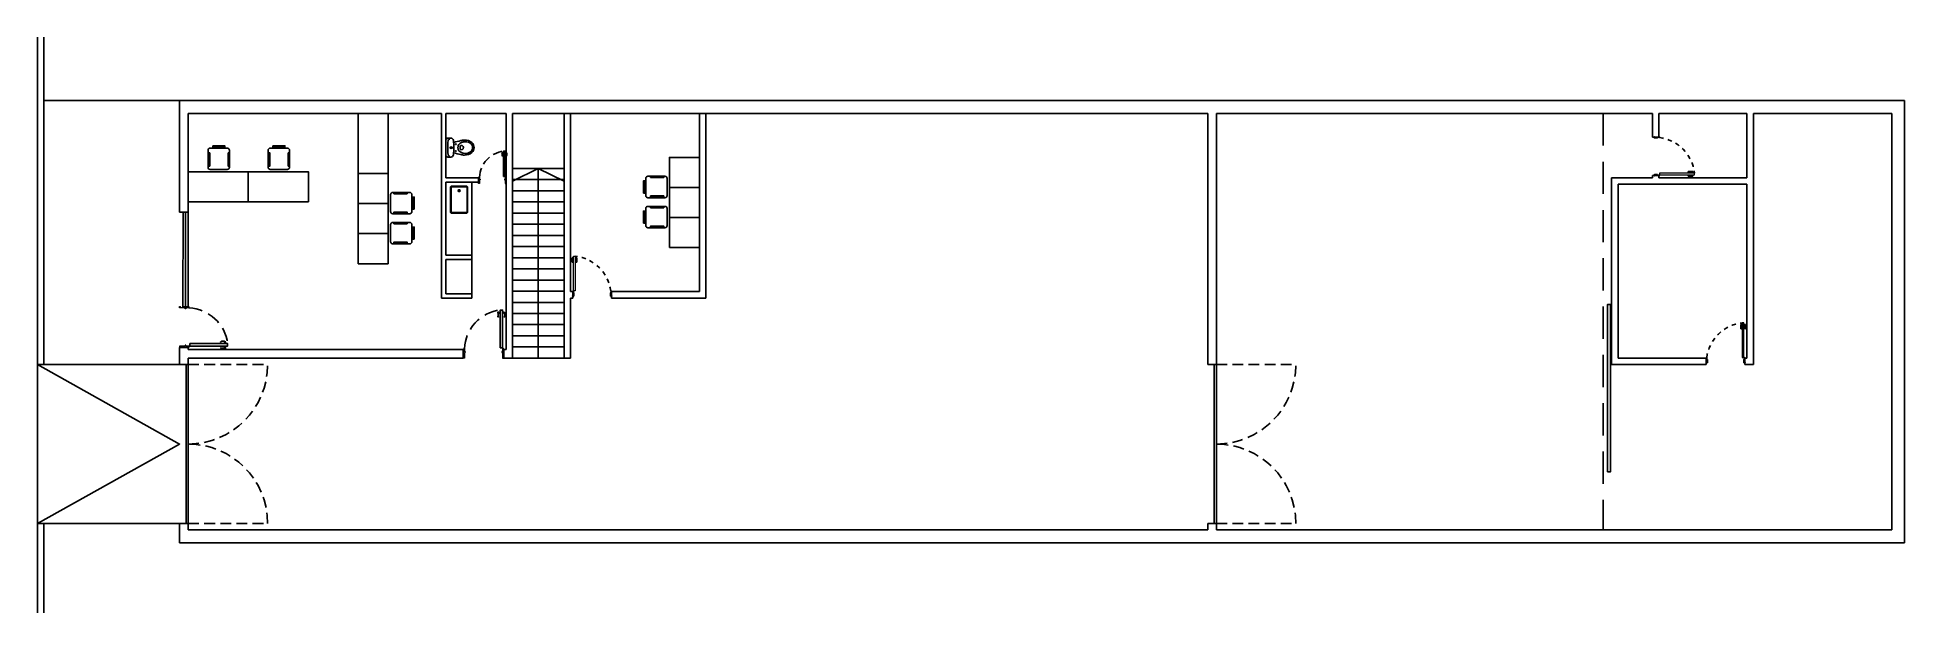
# Model space of a CAD drawing. Header units: millimetres. Extents: x 52.1 to 95.5, y 98.8 to 112.2.
import ezdxf

# ---------------------------------------------------------------- set-up
doc = ezdxf.new("R2010")
doc.units = ezdxf.units.MM
doc.linetypes.add('HIDDEN', pattern=[0.375, 0.25, -0.125])
for name, color, linetype in [('00-MURO', 1, 'Continuous'), ('03-PROYECCIONES', 252, 'HIDDEN'), ('04-CARPINTERIAS', 3, 'Continuous'), ('05-ESCALERA', 251, 'Continuous'), ('1-PB-SANT-ARTF', 252, 'Continuous'), ('Mobiliario', 251, 'Continuous'), ('Referencias - Matafuegos', 7, 'Continuous'), ('sanitarios', 252, 'Continuous')]:
    doc.layers.add(name, color=color, linetype=linetype)
doc.layers.add('OCASA_TODAS_r08$0$CARP-HERRAJES', color=9, linetype='Continuous', lineweight=15)
doc.layers.add('OCASA_TODAS_r08$0$CARP-MARCO', color=3, linetype='Continuous', lineweight=20)

# ---------------------------------------------------------------- blocks, each defined once
blk = doc.blocks.new('OCASA_TODAS_r08$0$P14 14')
at = {"extrusion": (1.67932e-05, 6.2673e-05, 1), "elevation": -0.001837}
blk.add_lwpolyline([(-21.204706, -23.509385), (-21.204706, -24.205028), (-21.1602, -24.205028), (-21.1602, -23.509385)], close=True, dxfattribs=at)
at = {"layer": '03-PROYECCIONES'}
blk.add_arc((-21.113856, -23.463412, -0.000123), 0.74716, 182.383766, 263.015925, dxfattribs=at)
at = {"layer": 'OCASA_TODAS_r08$0$CARP-HERRAJES', "extrusion": (1.67932e-05, 6.2673e-05, 1)}
for p, q in [((-21.247938, -24.146459, 0.000046), (-21.247938, -24.093511, 0.000043)), ((-21.247938, -24.146459, 0.000046), (-21.246979, -24.163857, 0.000047)), ((-21.230468, -24.164323, 0.000047), (-21.245163, -24.165142, 0.000047)), ((-21.230132, -24.146833, 0.000046), (-21.21806, -24.145926, 0.000045)), ((-21.230132, -24.164323, 0.000047), (-21.230132, -24.146833, 0.000046)), ((-21.230132, -24.164323, 0.000047), (-21.21806, -24.16523, 0.000047)), ((-21.21806, -24.167354, 0.000047), (-21.21806, -24.143802, 0.000045)), ((-21.216658, -24.1424, 0.000045), (-21.204706, -24.1424, 0.000045)), ((-21.216658, -24.168756, 0.000047), (-21.204706, -24.168756, 0.000047)), ((-21.204706, -24.168756, 0.000047), (-21.204706, -24.1424, 0.000045)), ((-21.148248, -24.1424, 0.000044), (-21.1602, -24.1424, 0.000044)), ((-21.1602, -24.168756, 0.000046), (-21.1602, -24.1424, 0.000044)), ((-21.148248, -24.168756, 0.000046), (-21.1602, -24.168756, 0.000046)), ((-21.146846, -24.167354, 0.000046), (-21.146846, -24.143802, 0.000044)), ((-21.134774, -24.146833, 0.000044), (-21.146846, -24.145926, 0.000044)), ((-21.134774, -24.164323, 0.000045), (-21.146846, -24.16523, 0.000045)), ((-21.134774, -24.164323, 0.000045), (-21.134774, -24.146833, 0.000044)), ((-21.134439, -24.164323, 0.000045), (-21.119743, -24.165142, 0.000045)), ((-21.116968, -24.146459, 0.000044), (-21.117927, -24.163857, 0.000045)), ((-21.116968, -24.146459, 0.000044), (-21.116968, -24.093511, 0.00004))]:
    blk.add_line(p, q, dxfattribs=at)
at = {"layer": 'OCASA_TODAS_r08$0$CARP-HERRAJES', "extrusion": (1.67932e-05, 6.2673e-05, 1), "elevation": -0.001824}
for points in [[(-21.242215, -24.135781), (-21.242215, -24.093511)], [(-21.122691, -24.135781), (-21.122691, -24.093511)]]:
    blk.add_lwpolyline(points, dxfattribs=at)
at = {"layer": 'OCASA_TODAS_r08$0$CARP-HERRAJES', "extrusion": (1.67932e-05, 6.2673e-05, 1)}
for centre, radius, start, end in [((-21.216689, -24.094466, -0.001824), 0.031264, 137.389588, 178.250158), ((-21.245579, -24.163803, -0.001824), 0.001402, 182.185883, 287.237894), ((-21.21662, -24.094509, -0.001824), 0.02562, 137.415505, 177.482987), ((-21.230991, -24.13562, -0.001824), 0.011225, 180.822772, 272.671199), ((-21.237471, -24.075105, -0.001824), 0.002867, 313.848385, 140.982624), ((-21.216658, -24.143802, -0.001824), 0.001402, 89.999987, 179.999987), ((-21.216658, -24.167354, -0.001824), 0.001402, 179.999987, 269.999987), ((-21.148248, -24.143802, -0.001824), 0.001402, 359.999987, 89.999987), ((-21.148248, -24.167354, -0.001824), 0.001402, 269.999987, 359.999987), ((-21.133915, -24.13562, -0.001824), 0.011225, 267.328776, 359.177203), ((-21.127436, -24.075105, -0.001824), 0.002867, 39.01735, 226.151589), ((-21.148286, -24.09451, -0.001824), 0.02562, 2.516987, 42.584469), ((-21.148217, -24.094466, -0.001824), 0.031264, 1.749816, 42.610387), ((-21.119328, -24.163803, -0.001824), 0.001402, 252.76208, 357.814091)]:
    blk.add_arc(centre, radius, start, end, dxfattribs=at)
at = {"layer": 'OCASA_TODAS_r08$0$CARP-MARCO'}
for p, q in [((-21.86037, -23.321288, -0.000008), (-21.88537, -23.321288, -0.000008)), ((-21.88537, -23.321288, -0.000008), (-21.88537, -23.336288, -0.000008)), ((-21.88537, -23.321288, -0.000008), (-21.88537, -23.337888, -0.000008)), ((-21.86197, -23.322888, -0.000008), (-21.88377, -23.322888, -0.000008)), ((-21.88377, -23.322888, -0.000008), (-21.88377, -23.336288, -0.000008)), ((-21.88377, -23.322888, -0.000008), (-21.88377, -23.337888, -0.000008)), ((-21.86197, -23.426088, -0.000008), (-21.86197, -23.322888, -0.000008)), ((-21.86037, -23.424488, -0.000008), (-21.86037, -23.321288, -0.000008)), ((-21.16037, -23.424488, -0.000008), (-21.16037, -23.321288, -0.000008)), ((-21.16037, -23.321288, -0.000008), (-21.13537, -23.321288, -0.000008)), ((-21.15877, -23.426088, -0.000008), (-21.15877, -23.322888, -0.000008)), ((-21.15877, -23.322888, -0.000008), (-21.13697, -23.322888, -0.000008)), ((-21.13697, -23.322888, -0.000008), (-21.13697, -23.336288, -0.000008)), ((-21.13697, -23.322888, -0.000008), (-21.13697, -23.337888, -0.000008)), ((-21.13537, -23.321288, -0.000008), (-21.13537, -23.336288, -0.000008)), ((-21.13537, -23.321288, -0.000008), (-21.13537, -23.337888, -0.000008)), ((-21.88377, -23.337888, -0.000008), (-21.88537, -23.337888, -0.000008)), ((-21.88537, -23.494488, -0.000008), (-21.88537, -23.477888, -0.000008)), ((-21.88377, -23.477888, -0.000008), (-21.88537, -23.477888, -0.000008)), ((-21.88537, -23.494488, -0.000008), (-21.88537, -23.479488, -0.000008)), ((-21.88537, -23.494488, -0.000008), (-21.86037, -23.494488, -0.000008)), ((-21.88377, -23.492888, -0.000008), (-21.88377, -23.477888, -0.000008)), ((-21.88377, -23.492888, -0.000008), (-21.88377, -23.479488, -0.000008)), ((-21.88377, -23.492888, -0.000008), (-21.86197, -23.492888, -0.000008)), ((-21.84697, -23.426088, -0.000008), (-21.86197, -23.426088, -0.000008)), ((-21.86197, -23.492888, -0.000008), (-21.86197, -23.437888, -0.000008)), ((-21.86197, -23.437888, -0.000008), (-21.84697, -23.437888, -0.000008)), ((-21.84537, -23.424488, -0.000008), (-21.86037, -23.424488, -0.000008)), ((-21.86037, -23.494488, -0.000008), (-21.86037, -23.439488, -0.000008)), ((-21.86037, -23.439488, -0.000008), (-21.84537, -23.439488, -0.000008)), ((-21.84697, -23.437888, -0.000008), (-21.84697, -23.426088, -0.000008)), ((-21.84537, -23.439488, -0.000008), (-21.84537, -23.424488, -0.000008)), ((-21.17537, -23.439488, -0.000008), (-21.17537, -23.424488, -0.000008)), ((-21.17537, -23.424488, -0.000008), (-21.16037, -23.424488, -0.000008)), ((-21.16037, -23.439488, -0.000008), (-21.17537, -23.439488, -0.000008)), ((-21.17377, -23.437888, -0.000008), (-21.17377, -23.426088, -0.000008)), ((-21.17377, -23.426088, -0.000008), (-21.15877, -23.426088, -0.000008)), ((-21.15877, -23.437888, -0.000008), (-21.17377, -23.437888, -0.000008)), ((-21.16037, -23.494488, -0.000008), (-21.16037, -23.439488, -0.000008)), ((-21.13537, -23.494488, -0.000008), (-21.16037, -23.494488, -0.000008)), ((-21.15877, -23.492888, -0.000008), (-21.15877, -23.437888, -0.000008)), ((-21.13697, -23.492888, -0.000008), (-21.15877, -23.492888, -0.000008)), ((-21.13697, -23.337888, -0.000008), (-21.13537, -23.337888, -0.000008)), ((-21.13697, -23.492888, -0.000008), (-21.13697, -23.477888, -0.000008)), ((-21.13697, -23.477888, -0.000008), (-21.13537, -23.477888, -0.000008)), ((-21.13697, -23.492888, -0.000008), (-21.13697, -23.479488, -0.000008)), ((-21.13537, -23.494488, -0.000008), (-21.13537, -23.477888, -0.000008)), ((-21.13537, -23.494488, -0.000008), (-21.13537, -23.479488, -0.000008))]:
    blk.add_line(p, q, dxfattribs=at)
blk.add_circle((-21.153754, -23.501298, -0.000008), 0.006, dxfattribs=at)
blk = doc.blocks.new('A$C347B20F1')
for points in [[(175.143718, 166.070149, -0.029649), (185, 0, -0.029649), (175.143718, -166.070149, -0.379899), (111.593007, -222.5), (40, -222.5, -0.414214), (0, -182.5), (0, 0), (0, 182.5, -0.414214), (40, 222.5), (111.593007, 222.5, -0.379899)], [(281.067095, -19.570784, -0.027242), (280, 0, -0.027242), (281.067095, 19.570784, -0.250976), (342.787675, 109.645242, -0.068976), (407.495095, 132.573447, -0.179639), (556.101624, 109.705189, -0.272087), (620.573234, 0, -0.272087), (556.101624, -109.705189, -0.179639), (407.495095, -132.573447, -0.068976), (342.787675, -109.645242, -0.250976)], [(332.824365, 34.427809, -0.283637), (348.027657, 48.91635, -1.233806), (348.027657, -48.91635, -0.283637), (332.824365, -34.427809, -0.129065)]]:
    blk.add_lwpolyline(points, format="xyb", close=True)
for points in [[(88.738566, -199.5, -0.382504), (48.977979, -163.869863, -0.027373), (40, 0, -0.027373), (48.977979, 163.869863, -0.382504), (88.738566, 199.5, -0.382504)], [(179.654454, 122.399834, -0.017322), (348, 163.000004, -0.034533), (429.906363, 175.000004, -0.180901), (602.96307, 118.084611, -0.210568), (655, 0, -0.210568), (602.96307, -118.084611, -0.180901), (429.906363, -175.000004, -0.034533), (348, -163.000004, -0.017322), (179.654454, -122.399834, -0.017322)]]:
    blk.add_lwpolyline(points, format="xyb")
for centre, radius in [((120.061489, -2.975691), 15), ((122, 0), 13.5), ((122, 0), 13.5), ((230, 80), 7.5), ((230, -80), 7.5)]:
    blk.add_circle(centre, radius)
for centre, radius, start, end in [((120.061489, -2.975691), 25, 120, 240), ((120.061489, -2.975691), 25, 300, 60), ((230, 80), 7.5, 102.400197, 257.599803), ((230, -80), 7.5, 102.400197, 257.599803)]:
    blk.add_arc(centre, radius, start, end)
blk = doc.blocks.new('IRI-OCASA-Layout R 9$0$OCA_SILLA')
at = {"linetype": 'Continuous'}
for p, q in [((0.0549, 0.05), (0.0549, 0.4483)), ((0.1049, 0.4983), (0.5023, 0.4983)), ((0.5523, 0.4483), (0.5523, 0.05)), ((0.5023, 0), (0.1049, 0))]:
    blk.add_line(p, q, dxfattribs=at)
for points in [[(0.1654, 0.4663), (0.1654, 0.4876), (0.4749, 0.4876), (0.4749, 0.4663)], [(0, 0.1087), (0, 0.3889), (0.0427, 0.3889), (0.0427, 0.1087)], [(0.1681, 0.0207), (0.1681, 0.0394), (0.4749, 0.0394), (0.4749, 0.0207)]]:
    blk.add_lwpolyline(points, close=True, dxfattribs=at)
for centre, start, end in [((0.1049, 0.4483), 90, 180), ((0.5023, 0.4483), 0, 90), ((0.1049, 0.05), 180, 270), ((0.5023, 0.05), 270, 0)]:
    blk.add_arc(centre, 0.05, start, end, dxfattribs=at)
blk = doc.blocks.new('Escritorio_1.40x0.70')
at = {"layer": 'Mobiliario'}
blk.add_lwpolyline([(0, 0), (-0.7, 0), (-0.7, -1.4), (0, -1.4)], close=True, dxfattribs=at)
at = {"layer": 'Mobiliario', "rotation": 180}
blk.add_blockref('IRI-OCASA-Layout R 9$0$OCA_SILLA', (0.605839, -0.46192), dxfattribs=at)
blk = doc.blocks.new('A$C49CE79F2')
at = {"layer": '04-CARPINTERIAS', "lineweight": 9}
for p, q in [((-60, 907.981707, 7.994941), (-60, 887.981707, 7.994941)), ((-60, 907.981707, 7.994941), (-60, 887.981707, 7.994941)), ((-60, 907.981707, 7.994941), (-60, 887.981707, 7.994941)), ((-60, 907.981707, 7.994941), (-60, 887.981707, 7.994941)), ((-60, 887.981707, 7.994941), (-20, 887.981707, 7.994941)), ((-60, 887.981707, 7.994941), (-20, 887.981707, 7.994941)), ((-60, 887.981707, 7.994941), (-20, 887.981707, 7.994941)), ((-60, 887.981707, 7.994941), (-20, 887.981707, 7.994941)), ((-55, 912.981707, 7.994941), (-50, 912.981707, 7.994941)), ((-55, 912.981707, 7.994941), (-50, 912.981707, 7.994941)), ((-50, 902.981707, 7.994941), (0, 902.981707, 7.994941)), ((-50, 902.981707, 7.994941), (0, 902.981707, 7.994941)), ((-50, 902.981707, 7.994941), (0, 902.981707, 7.994941)), ((-50, 902.981707, 7.994941), (0, 902.981707, 7.994941)), ((-50, 902.981707, 7.994941), (0, 902.981707, 7.994941)), ((-50, 902.981707, 7.994941), (0, 902.981707, 7.994941)), ((-50, 902.981707, 7.994941), (0, 902.981707, 7.994941)), ((-50, 902.981707, 7.994941), (0, 902.981707, 7.994941)), ((-50, 902.981707, 7.994941), (0, 902.981707, 7.994941)), ((-50, 902.981707, 7.994941), (0, 902.981707, 7.994941)), ((-50, 902.981707, 7.994941), (0, 902.981707, 7.994941)), ((-50, 902.981707, 7.994941), (50, 902.981707, 7.994941)), ((-20, 887.981707, 7.994941), (-20, 872.981707, 7.994941)), ((-20, 887.981707, 7.994941), (-20, 872.981707, 7.994941)), ((-20, 887.981707, 7.994941), (-20, 872.981707, 7.994941)), ((-20, 887.981707, 7.994941), (-20, 872.981707, 7.994941)), ((-20, 872.981707, 7.994941), (5, 872.981707, 7.994941)), ((-20, 872.981707, 7.994941), (5, 872.981707, 7.994941)), ((-20, 872.981707, 7.994941), (5, 872.981707, 7.994941)), ((-20, 872.981707, 7.994941), (55, 872.981707, 7.994941)), ((50, 912.981707, 7.994941), (55, 912.981707, 7.994941)), ((50, 912.981707, 7.994941), (55, 912.981707, 7.994941)), ((60, 907.981707, 7.994941), (60, 877.981707, 7.994941)), ((60, 907.981707, 7.994941), (60, 877.981707, 7.994941)), ((60, 907.981707, 7.994941), (60, 877.981707, 7.994941)), ((60, 907.981707, 7.994941), (60, 877.981707, 7.994941)), ((-874.982858, 20.285966), (-874.982858, 60.285966)), ((-874.982858, 60.285966), (-65, 60)), ((-874.982858, 20.285966), (-874.982858, 60.285966)), ((-874.982858, 60.285966), (-65, 60)), ((-874.982858, 20.285966), (-874.982858, 60.285966)), ((-874.982858, 60.285966), (-65, 60)), ((-874.982858, 20.285966), (-874.982858, 60.285966)), ((-874.982858, 60.285966), (-65, 60)), ((-65, 20), (-874.982858, 20.285966)), ((-65, 20), (-874.982858, 20.285966)), ((-65, 20), (-874.982858, 20.285966)), ((-65, 20), (-874.982858, 20.285966)), ((-65, 60), (-65, 20)), ((-65, 60), (-65, 20)), ((-65, 60), (-65, 20)), ((-65, 60), (-65, 20)), ((-60, 15), (-20, 15)), ((-60, -5), (-60, 15)), ((-60, 15), (-20, 15)), ((-60, -5), (-60, 15)), ((-60, 15), (-20, 15)), ((-60, -5), (-60, 15)), ((-60, 15), (-20, 15)), ((-60, -5), (-60, 15)), ((-50, 0), (0, 0)), ((-50, 0), (0, 0)), ((-50, 0), (0, 0)), ((-50, 0), (0, 0)), ((-50, 0), (0, 0)), ((-50, 0), (0, 0)), ((-50, 0), (0, 0)), ((-50, 0), (0, 0)), ((-50, 0), (0, 0)), ((-50, 0), (0, 0)), ((-50, 0), (0, 0)), ((-50, 0), (50, 0)), ((-20, 15), (-20, 30)), ((-20, 30), (5, 30)), ((-20, 15), (-20, 30)), ((-20, 30), (5, 30)), ((-20, 15), (-20, 30)), ((-20, 30), (5, 30)), ((-20, 15), (-20, 30)), ((-20, 30), (55, 30)), ((60, -5), (60, 25)), ((60, -5), (60, 25)), ((60, -5), (60, 25)), ((60, -5), (60, 25)), ((-55, -10), (-50, -10)), ((-55, -10), (-50, -10)), ((50, -10), (55, -10)), ((50, -10), (55, -10))]:
    blk.add_line(p, q, dxfattribs=at)
at = {"layer": '04-CARPINTERIAS'}
for p, q in [((-50, 912.981707, 7.994941), (-50, 902.981707, 7.994941)), ((-50, 912.981707, 7.994941), (-50, 902.981707, 7.994941)), ((-50, 912.981707, 7.994941), (-50, 902.981707, 7.994941)), ((-50, 912.981707, 7.994941), (-50, 902.981707, 7.994941)), ((-50, 902.981707, 7.994941), (0, 902.981707, 7.994941)), ((-50, 902.981707, 7.994941), (0, 902.981707, 7.994941)), ((50, 912.981707, 7.994941), (50, 902.981707, 7.994941)), ((50, 912.981707, 7.994941), (50, 902.981707, 7.994941)), ((50, 912.981707, 7.994941), (50, 902.981707, 7.994941)), ((-50, 0), (0, 0)), ((-50, -10), (-50, 0)), ((-50, -10), (-50, 0)), ((-50, 0), (0, 0)), ((-50, -10), (-50, 0)), ((-50, -10), (-50, 0)), ((50, -10), (50, 0)), ((50, -10), (50, 0)), ((50, -10), (50, 0))]:
    blk.add_line(p, q, dxfattribs=at)
at = {"layer": '04-CARPINTERIAS', "color": 252}
for p, q in [((-732.821822, 93.577966), (-835.875822, 93.577966)), ((-835.875822, 93.577966), (-835.875822, 79.511966)), ((-732.821822, 93.577966), (-835.875822, 93.577966)), ((-835.875822, 93.577966), (-835.875822, 79.511966)), ((-732.821822, 93.577966), (-835.875822, 93.577966)), ((-835.875822, 93.577966), (-835.875822, 79.511966)), ((-732.821822, 93.577966), (-835.875822, 93.577966)), ((-835.875822, 93.577966), (-835.875822, 79.511966)), ((-835.875822, 79.511966), (-826.499822, 79.511966)), ((-835.875822, 79.511966), (-826.499822, 79.511966)), ((-835.875822, 79.511966), (-826.499822, 79.511966)), ((-835.875822, 79.511966), (-826.499822, 79.511966)), ((-835.875822, 60.285966), (-835.875822, 69.353966)), ((-835.875822, 69.353966), (-803.059822, 69.353966)), ((-835.875822, 60.285966), (-835.875822, 69.353966)), ((-835.875822, 69.353966), (-803.059822, 69.353966)), ((-835.875822, 60.285966), (-835.875822, 69.353966)), ((-835.875822, 69.353966), (-803.059822, 69.353966)), ((-835.875822, 60.285966), (-835.875822, 69.353966)), ((-835.875822, 69.353966), (-803.059822, 69.353966)), ((-835.875822, 20.285966), (-835.875822, 11.217966)), ((-835.875822, 20.285966), (-835.875822, 11.217966)), ((-835.875822, 20.285966), (-835.875822, 11.217966)), ((-835.875822, 20.285966), (-835.875822, 11.217966)), ((-835.875822, 11.217966), (-803.059822, 11.217966)), ((-835.875822, 11.217966), (-803.059822, 11.217966)), ((-835.875822, 11.217966), (-803.059822, 11.217966)), ((-835.875822, 11.217966), (-803.059822, 11.217966)), ((-835.875822, -13.006034), (-835.875822, 1.059966)), ((-835.875822, 1.059966), (-826.499822, 1.059966)), ((-835.875822, -13.006034), (-835.875822, 1.059966)), ((-835.875822, 1.059966), (-826.499822, 1.059966)), ((-835.875822, -13.006034), (-835.875822, 1.059966)), ((-835.875822, 1.059966), (-826.499822, 1.059966)), ((-835.875822, -13.006034), (-835.875822, 1.059966)), ((-835.875822, 1.059966), (-826.499822, 1.059966)), ((-826.499822, 69.353966), (-826.499822, 79.511966)), ((-826.499822, 79.511966), (-812.045822, 79.511966)), ((-826.499822, 79.511966), (-732.821822, 79.511966)), ((-826.499822, 69.353966), (-826.499822, 79.511966)), ((-826.499822, 79.511966), (-812.045822, 79.511966)), ((-826.499822, 79.511966), (-732.821822, 79.511966)), ((-826.499822, 69.353966), (-826.499822, 79.511966)), ((-826.499822, 79.511966), (-812.045822, 79.511966)), ((-826.499822, 79.511966), (-732.821822, 79.511966)), ((-826.499822, 69.353966), (-826.499822, 79.511966)), ((-826.499822, 79.511966), (-812.045822, 79.511966)), ((-826.499822, 79.511966), (-732.821822, 79.511966)), ((-826.499822, 11.217966), (-826.499822, 1.059966)), ((-826.499822, 11.217966), (-826.499822, 1.059966)), ((-826.499822, 11.217966), (-826.499822, 1.059966)), ((-826.499822, 11.217966), (-826.499822, 1.059966)), ((-826.499822, 1.059966), (-812.045822, 1.059966)), ((-826.499822, 1.059966), (-732.821822, 1.059966)), ((-826.499822, 1.059966), (-812.045822, 1.059966)), ((-826.499822, 1.059966), (-732.821822, 1.059966)), ((-826.499822, 1.059966), (-812.045822, 1.059966)), ((-826.499822, 1.059966), (-732.821822, 1.059966)), ((-826.499822, 1.059966), (-812.045822, 1.059966)), ((-826.499822, 1.059966), (-732.821822, 1.059966)), ((-812.045822, 79.511966), (-812.045822, 69.353966)), ((-812.045822, 79.511966), (-812.045822, 69.353966)), ((-812.045822, 79.511966), (-812.045822, 69.353966)), ((-812.045822, 79.511966), (-812.045822, 69.353966)), ((-812.045822, 1.059966), (-812.045822, 11.217966)), ((-812.045822, 1.059966), (-812.045822, 11.217966)), ((-812.045822, 1.059966), (-812.045822, 11.217966)), ((-812.045822, 1.059966), (-812.045822, 11.217966)), ((-803.059822, 69.353966), (-803.059822, 60.285966)), ((-803.059822, 69.353966), (-803.059822, 60.285966)), ((-803.059822, 69.353966), (-803.059822, 60.285966)), ((-803.059822, 69.353966), (-803.059822, 60.285966)), ((-803.059822, 11.217966), (-803.059822, 20.285966)), ((-803.059822, 11.217966), (-803.059822, 20.285966)), ((-803.059822, 11.217966), (-803.059822, 20.285966)), ((-803.059822, 11.217966), (-803.059822, 20.285966)), ((-732.821822, 79.511966), (-732.821822, 93.577966)), ((-732.821822, 79.511966), (-732.821822, 93.577966)), ((-732.821822, 79.511966), (-732.821822, 93.577966)), ((-732.821822, 79.511966), (-732.821822, 93.577966)), ((-732.821822, 1.059966), (-732.821822, -13.006034)), ((-732.821822, 1.059966), (-732.821822, -13.006034)), ((-732.821822, 1.059966), (-732.821822, -13.006034)), ((-732.821822, 1.059966), (-732.821822, -13.006034)), ((-732.821822, -13.006034), (-835.875822, -13.006034)), ((-732.821822, -13.006034), (-835.875822, -13.006034)), ((-732.821822, -13.006034), (-835.875822, -13.006034)), ((-732.821822, -13.006034), (-835.875822, -13.006034))]:
    blk.add_line(p, q, dxfattribs=at)
at = {"layer": '04-CARPINTERIAS', "lineweight": 9}
blk.add_circle((-65, 15), 5, dxfattribs=at)
blk.add_circle((-65, 15), 5, dxfattribs=at)
blk.add_circle((-65, 15), 5, dxfattribs=at)
blk.add_circle((-65, 15), 5, dxfattribs=at)
at = {"layer": '04-CARPINTERIAS', "color": 252, "linetype": 'HIDDEN', "ltscale": 0.01}
blk.add_arc((55.211858, -40.541058, 15.989881), 935.643253, 97.073155, 173.813665, dxfattribs=at)
at = {"layer": '04-CARPINTERIAS', "lineweight": 9}
for centre, start, end in [((-55, 907.981707, 7.994941), 90, 180), ((-55, 907.981707, 7.994941), 90, 180), ((55, 907.981707, 7.994941), 0, 90), ((55, 907.981707, 7.994941), 0, 90), ((55, 877.981707, 7.994941), 270, 0), ((55, 877.981707, 7.994941), 270, 0), ((55, 877.981707, 7.994941), 270, 0), ((55, 877.981707, 7.994941), 270, 0), ((55, 25), 0, 90), ((55, 25), 0, 90), ((55, 25), 0, 90), ((55, 25), 0, 90), ((-55, -5), 180, 270), ((-55, -5), 180, 270), ((55, -5), 270, 0), ((55, -5), 270, 0)]:
    blk.add_arc(centre, 5, start, end, dxfattribs=at)

msp = doc.modelspace()

# ---------------------------------------------------------------- linework, layer by layer
at = {"layer": '00-MURO'}
for p, q in [((52.083937, 112.171233), (52.083937, 98.773302)), ((52.233937, 112.171233), (52.233937, 104.550091)), ((55.393937, 110.700091), (95.543937, 110.700091)), ((55.393937, 110.700091), (55.395537, 108.100091)), ((55.593937, 110.400091), (61.493937, 110.400091)), ((55.593937, 110.400091), (55.595537, 108.100091)), ((61.493937, 110.400091), (61.493937, 106.100091)), ((61.593937, 110.400091), (62.993937, 110.400091)), ((61.593937, 110.400091), (61.593937, 108.900091)), ((62.993937, 110.400091), (62.993937, 104.900091)), ((63.143937, 110.400091), (79.323937, 110.400091)), ((63.143937, 110.400091), (63.143937, 104.700091)), ((64.343937, 110.400091), (64.343937, 104.700091)), ((64.493937, 110.400091), (64.493937, 106.250091)), ((67.493937, 110.400091), (67.493937, 106.250091)), ((67.643937, 110.400091), (67.643937, 106.100091)), ((79.323937, 110.400091), (79.323937, 104.550091)), ((79.523937, 110.400091), (89.675489, 110.400091)), ((79.523937, 110.400091), (79.523937, 104.550091)), ((89.675489, 109.850091), (89.675489, 110.400091)), ((89.825489, 110.400091), (91.873937, 110.400091)), ((89.825489, 109.850091), (89.825489, 110.400091)), ((91.873937, 110.400091), (91.873937, 108.900091)), ((92.023937, 110.400091), (95.243937, 110.400091)), ((92.023937, 110.400091), (92.023937, 104.550091)), ((95.243937, 110.400091), (95.243937, 100.700091)), ((95.543937, 110.700091), (95.543937, 100.400091)), ((89.825489, 109.850091, -0.073756), (89.675489, 109.850091, -0.073756)), ((61.593937, 108.900091), (62.353937, 108.900091)), ((61.593937, 108.800091), (62.353937, 108.800091)), ((61.593937, 108.800091), (61.593937, 107.100091)), ((62.353937, 108.800091), (62.353937, 108.900091)), ((88.723937, 108.900091), (89.675489, 108.900091)), ((88.723937, 108.900091), (88.723937, 104.550091)), ((88.873937, 108.750091), (91.873937, 108.750091)), ((88.873937, 108.750091), (88.873937, 104.700091)), ((89.825489, 108.950091), (89.675489, 108.950091)), ((89.675489, 108.900091), (89.675489, 108.950091)), ((89.825489, 108.900091), (89.825489, 108.950091)), ((89.825489, 108.900091), (91.873937, 108.900091)), ((91.873937, 108.750091), (91.873937, 104.700091)), ((55.395537, 108.100091), (55.595537, 108.100091)), ((61.593937, 107.100091), (62.193937, 107.100091)), ((61.593937, 107.000091), (62.193937, 107.000091)), ((61.593937, 107.000091), (61.593937, 106.200091)), ((62.193937, 107.000091), (62.193937, 107.100091)), ((61.493937, 106.100091), (62.193937, 106.100091)), ((61.593937, 106.200091), (62.193937, 106.200091)), ((64.493937, 106.250091), (64.543937, 106.250091)), ((64.493937, 106.100091), (64.493937, 104.700091)), ((64.493937, 106.100091), (64.543937, 106.100091)), ((64.543937, 106.250091), (64.543937, 106.100091)), ((65.443937, 106.250091, -0.073756), (67.493937, 106.250091)), ((65.443937, 106.100091, -0.073756), (67.643937, 106.100091)), ((55.393937, 104.950091), (55.593937, 104.950091)), ((55.393937, 104.950091), (55.393937, 104.550091)), ((55.593937, 104.950091), (55.593937, 104.900091)), ((55.593937, 104.900091), (61.993937, 104.900091)), ((61.993937, 104.900091), (61.993937, 104.700091)), ((62.943937, 104.900091), (62.993937, 104.900091)), ((62.943937, 104.900091), (62.943937, 104.700091)), ((55.393937, 104.550091), (52.083937, 104.550091)), ((55.393937, 104.550091), (55.593937, 104.550091)), ((55.593937, 104.700091), (61.993937, 104.700091)), ((55.593937, 104.700091), (55.593937, 104.550091)), ((62.943937, 104.700091), (63.143937, 104.700091)), ((64.493937, 104.700091), (64.343937, 104.700091)), ((79.323937, 104.550091), (79.523937, 104.550091)), ((90.923937, 104.550091, -0.073756), (88.723937, 104.550091)), ((90.923937, 104.700091, -0.073756), (88.873937, 104.700091)), ((91.823937, 104.700091), (91.823937, 104.550091)), ((91.873937, 104.700091), (91.823937, 104.700091)), ((92.023937, 104.550091), (91.823937, 104.550091)), ((52.233937, 100.850091), (52.233937, 98.773302)), ((55.393937, 100.850091), (55.593937, 100.850091)), ((55.393937, 100.850091), (55.393937, 100.400091)), ((55.593937, 100.850091), (55.593937, 100.700091)), ((79.323937, 100.850091), (79.523937, 100.850091)), ((79.323937, 100.850091), (79.323937, 100.700091)), ((79.523937, 100.850091), (79.523937, 100.700091)), ((55.393937, 100.400091), (95.543937, 100.400091)), ((55.593937, 100.700091), (79.323937, 100.700091)), ((79.523937, 100.700091), (95.243937, 100.700091))]:
    msp.add_line(p, q, dxfattribs=at)
for points in [[(55.393937, 110.700091), (52.233937, 110.700091)], [(52.083937, 100.850091), (55.393937, 102.700091), (52.083937, 104.550091)], [(55.393937, 100.850091), (52.083937, 100.850091)]]:
    msp.add_lwpolyline(points, dxfattribs=at)
at = {"layer": '03-PROYECCIONES', "ltscale": 3}
msp.add_line((88.523937, 110.400091), (88.523937, 100.700091), dxfattribs=at)
at = {"layer": '03-PROYECCIONES'}
for p, q in [((55.593937, 104.550091), (57.443937, 104.550091)), ((79.523937, 104.550091), (81.373937, 104.550091)), ((55.593937, 100.850091), (57.443937, 100.850091)), ((79.523937, 100.850091), (81.373937, 100.850091))]:
    msp.add_line(p, q, dxfattribs=at)
for centre, start, end in [((55.593937, 104.550091), 270, 0), ((79.523937, 104.550091), 270, 0), ((55.593937, 100.850091), 0, 90), ((79.523937, 100.850091), 0, 90)]:
    msp.add_arc(centre, 1.85, start, end, dxfattribs=at)
at = {"layer": '04-CARPINTERIAS'}
for p, q in [((55.543937, 100.850091), (55.543937, 104.550091)), ((55.593937, 100.850091), (55.593937, 104.550091)), ((79.473937, 100.850091), (79.473937, 104.550091)), ((79.523937, 100.850091), (79.523937, 104.550091))]:
    msp.add_line(p, q, dxfattribs=at)
for points in [[(55.53268, 105.898065), (55.473023, 105.898065), (55.474623, 108.100091), (55.53428, 108.100091)], [(55.592337, 105.898065), (55.53268, 105.898065), (55.53428, 108.100091), (55.593937, 108.100091)], [(88.630067, 102.054415), (88.698089, 102.054415), (88.698089, 105.949805), (88.630067, 105.949805)]]:
    msp.add_lwpolyline(points, close=True, dxfattribs=at)
at = {"layer": '05-ESCALERA'}
for p, q in [((63.743937, 109.120091), (63.143937, 108.820091)), ((63.143937, 109.120091), (64.343937, 109.120091)), ((63.743937, 104.700091), (63.743937, 109.120091)), ((64.343937, 108.820091), (63.743937, 109.120091)), ((63.143937, 108.860091), (64.343937, 108.860091)), ((63.143937, 108.600091), (64.343937, 108.600091)), ((63.143937, 108.340091), (64.343937, 108.340091)), ((63.143937, 108.080091), (64.343937, 108.080091)), ((63.143937, 107.820091), (64.343937, 107.820091)), ((63.143937, 107.560091), (64.343937, 107.560091)), ((63.143937, 107.300091), (64.343937, 107.300091)), ((63.143937, 107.040091), (64.343937, 107.040091)), ((63.143937, 106.780091), (64.343937, 106.780091)), ((63.143937, 106.520091), (64.343937, 106.520091)), ((63.143937, 106.260091), (64.343937, 106.260091)), ((63.143937, 106.000091), (64.343937, 106.000091)), ((63.143937, 105.740091), (64.343937, 105.740091)), ((63.143937, 105.480091), (64.343937, 105.480091)), ((63.143937, 105.220091), (64.343937, 105.220091)), ((63.143937, 104.960091), (64.343937, 104.960091)), ((63.143937, 104.700091), (64.343937, 104.700091))]:
    msp.add_line(p, q, dxfattribs=at)
at = {"layer": '1-PB-SANT-ARTF'}
for p, q in [((62.193937, 108.800091), (62.193937, 107.100091)), ((62.193937, 106.200091), (62.193937, 107.000091))]:
    msp.add_line(p, q, dxfattribs=at)
for points in [[(62.099281, 108.676079), (62.099281, 108.106079, -0.414214), (62.069281, 108.076079), (61.729281, 108.076079, -0.414214), (61.699281, 108.106079), (61.699281, 108.676079, -0.414214), (61.729281, 108.706079), (62.069281, 108.706079, -0.414214)], [(62.084281, 108.676079), (62.084281, 108.106079, -0.414214), (62.069281, 108.091079), (61.729281, 108.091079, -0.414214), (61.714281, 108.106079), (61.714281, 108.676079, -0.414214), (61.729281, 108.691079), (62.069281, 108.691079, -0.414214)]]:
    msp.add_lwpolyline(points, format="xyb", close=True, dxfattribs=at)
msp.add_circle((61.899281, 108.600333), 0.02253, dxfattribs=at)
at = {"layer": 'Mobiliario'}
msp.add_lwpolyline([(60.251465, 110.400091), (59.551465, 110.400091), (59.551465, 109.000091), (60.251465, 109.000091)], close=True, dxfattribs=at)
at = {"layer": 'Referencias - Matafuegos'}
for p, q in [((62.193937, 106.200091), (62.193937, 106.100091)), ((65.443937, 106.250091, -0.073756), (65.443937, 106.100091, -0.073756)), ((90.923937, 104.700091, -0.073756), (90.923937, 104.550091, -0.073756))]:
    msp.add_line(p, q, dxfattribs=at)

# ---------------------------------------------------------------- block references
at = {"layer": '04-CARPINTERIAS'}
for p, xscale, yscale, zscale, rotation in [((81.029425, 88.865656, 0.000007), -0.853332, 0.853332, 0.853332, 180), ((25.853678, 78.178623, 0.000011), -1.266667, 1.266667, 1.266667, 90), ((89.715405, 75.161433, 0.000011), -1.266667, 1.266667, 1.266667, 180)]:
    msp.add_blockref('OCASA_TODAS_r08$0$P14 14', p, dxfattribs=dict(at, xscale=xscale, yscale=yscale, zscale=zscale, rotation=rotation))
at = {"layer": '04-CARPINTERIAS', "extrusion": (-3.87897e-17, 0.090498, 0.995897), "xscale": -0.001, "yscale": 0.001, "zscale": 0.001, "rotation": 180}
msp.add_blockref('A$C49CE79F2', (-89.775489, -108.503033, 9.859724), dxfattribs=at)
at = {"layer": '04-CARPINTERIAS', "extrusion": (0.090498, -5.54138e-17, 0.995897), "xscale": 0.001, "yscale": 0.001, "zscale": 0.001, "rotation": 180}
msp.add_blockref('A$C49CE79F2', (106.200091, -64.279092, 5.841072), dxfattribs=at)
at = {"layer": '04-CARPINTERIAS', "extrusion": (-0.090498, -5.54138e-17, 0.995897), "xscale": -0.001, "yscale": 0.001, "zscale": 0.001, "rotation": 180}
msp.add_blockref('A$C49CE79F2', (-104.650091, 91.447153, -8.309847), dxfattribs=at)
at = {"layer": 'Mobiliario'}
for p, rotation in [((55.593937, 109.040411), 90), ((56.993937, 109.040411), 90), ((66.793937, 107.975091), 180), ((66.793937, 107.275091), 180)]:
    msp.add_blockref('Escritorio_1.40x0.70', p, dxfattribs=dict(at, rotation=rotation))
at = {"layer": 'Mobiliario', "xscale": -1, "rotation": 180}
for p in [(60.251465, 107.600091), (60.251465, 106.900091)]:
    msp.add_blockref('Escritorio_1.40x0.70', p, dxfattribs=at)
at = {"layer": 'sanitarios', "extrusion": (4.98724e-17, 0.090498, 0.995897), "xscale": 0.001, "yscale": 0.001, "zscale": 0.001, "rotation": 180}
msp.add_blockref('A$C347B20F1', (-61.593937, -109.153535, 9.918835), dxfattribs=at)

doc.saveas('drawing.dxf')
